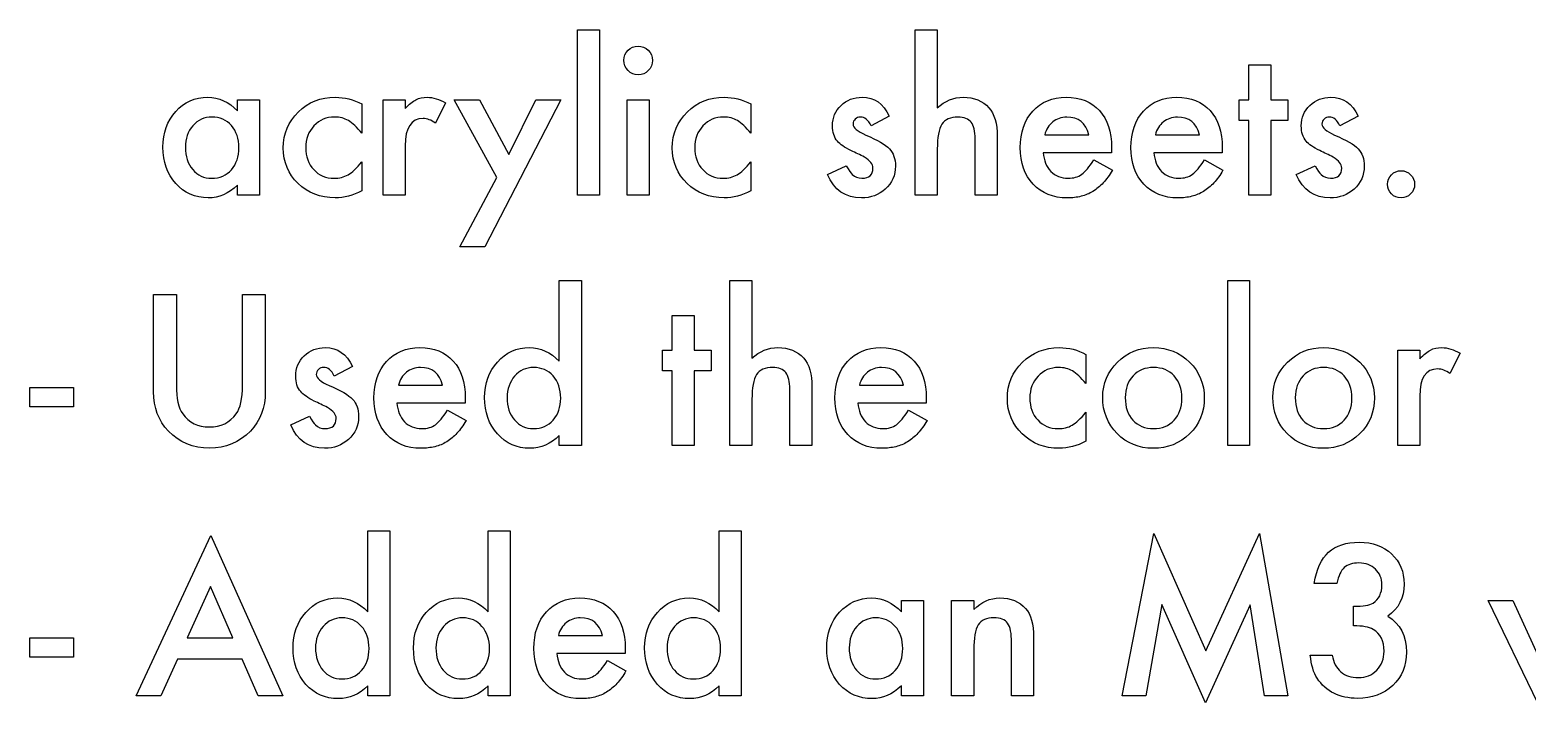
# Model space of a CAD drawing. Extents: x 38 to 923, y 6 to 515.
# Drawn here: x 532 to 651.7, y 300.9 to 354.6 of the extents above; entities that cross this region are included whole.
import ezdxf

# ---------------------------------------------------------------- set-up
doc = ezdxf.new("R2010")
doc.units = 0
doc.layers.add('MeArm1.0', color=7, linetype='CONTINUOUS')

msp = doc.modelspace()

# ---------------------------------------------------------------- linework, layer by layer
at = {"layer": 'MeArm1.0', "color": 7}
for points in [[(577.51965, 354.64172), (577.51965, 341.44641), (575.76184, 341.44641), (575.76184, 354.64172), (577.51965, 354.64172)], [(602.76184, 354.64172), (604.51965, 354.64172), (604.51965, 348.42297)], [(604.51965, 345.1261), (604.51965, 341.44641), (602.76184, 341.44641), (602.76184, 354.64172)], [(631.16809, 347.41516), (631.16809, 341.44641), (629.41028, 341.44641), (629.41028, 347.41516), (628.66028, 347.41516), (628.66028, 349.05579), (629.41028, 349.05579), (629.41028, 351.84485), (631.16809, 351.84485), (631.16809, 349.05579), (632.53528, 349.05579), (632.53528, 347.41516), (631.16809, 347.41516)], [(548.58997, 349.05579), (550.35559, 349.05579), (550.35559, 341.44641), (548.58997, 341.44641), (548.58997, 342.24329)], [(548.58997, 348.17297), (548.58997, 349.05579)], [(558.52747, 348.72766), (558.52747, 346.39172)], [(560.23059, 349.05579), (561.9884, 349.05579), (561.9884, 348.3761)], [(561.9884, 345.39172), (561.9884, 341.44641), (560.23059, 341.44641), (560.23059, 349.05579)], [(565.20715, 348.8136), (564.40247, 347.20422)], [(569.31653, 342.86047), (565.89465, 349.05579), (567.93372, 349.05579), (570.26184, 344.68079), (572.43372, 349.05579), (574.41809, 349.05579), (568.35559, 337.30579), (566.34778, 337.30579), (569.31653, 342.86047)], [(581.4884, 349.05579), (581.4884, 341.44641), (579.73059, 341.44641), (579.73059, 349.05579), (581.4884, 349.05579)], [(589.62122, 348.72766), (589.62122, 346.39172)], [(600.68372, 347.75891), (599.23059, 346.98547)], [(638.15247, 347.75891), (636.69934, 346.98547)], [(609.30872, 346.11047), (609.30872, 341.44641), (607.5509, 341.44641), (607.5509, 345.94641)], [(613.1054, 346.27454), (616.63665, 346.27454)], [(621.94915, 346.27454), (625.4804, 346.27454)], [(618.44153, 344.83704), (612.9884, 344.83704)], [(618.44934, 345.2511), (618.44134, 344.83704)], [(627.28528, 344.83704), (621.83215, 344.83704)], [(627.29309, 345.2511), (627.28509, 344.83704)], [(558.52747, 344.10266), (558.52747, 341.78235)], [(589.62122, 344.10266), (589.62122, 341.78235)], [(595.74622, 343.09485), (597.24622, 343.79016)], [(617.02747, 344.26672), (618.51184, 343.4386)], [(625.87122, 344.26672), (627.35559, 343.4386)], [(633.21497, 343.09485), (634.71497, 343.79016)], [(574.30872, 334.64172), (576.07434, 334.64172), (576.07434, 321.44641), (574.30872, 321.44641), (574.30872, 322.24329)], [(574.30872, 328.17297), (574.30872, 334.64172)], [(587.94934, 334.64172), (589.70715, 334.64172), (589.70715, 328.42297)], [(589.70715, 325.1261), (589.70715, 321.44641), (587.94934, 321.44641), (587.94934, 334.64172)], [(629.4884, 334.64172), (629.4884, 321.44641), (627.73059, 321.44641), (627.73059, 334.64172), (629.4884, 334.64172)], [(541.87903, 325.74329), (541.87903, 333.50891), (543.69934, 333.50891)], [(543.69934, 333.50891), (543.69934, 326.24329)], [(548.9884, 326.24329), (548.9884, 333.50891), (550.80872, 333.50891), (550.80872, 325.74329)], [(585.07434, 327.41516), (585.07434, 321.44641), (583.31653, 321.44641), (583.31653, 327.41516), (582.56653, 327.41516), (582.56653, 329.05579), (583.31653, 329.05579), (583.31653, 331.84485), (585.07434, 331.84485), (585.07434, 329.05579), (586.44153, 329.05579), (586.44153, 327.41516), (585.07434, 327.41516)], [(616.40247, 328.72766), (616.40247, 326.39172)], [(641.32434, 329.05579), (643.08215, 329.05579), (643.08215, 328.3761)], [(643.08215, 325.39172), (643.08215, 321.44641), (641.32434, 321.44641), (641.32434, 329.05579)], [(646.3009, 328.8136), (645.49622, 327.20422)], [(557.77747, 327.75891), (556.32434, 326.98547)], [(531.99622, 326.07922), (535.48059, 326.07922), (535.48059, 324.54797), (531.99622, 324.54797), (531.99622, 326.07922)], [(561.44915, 326.27454), (564.9804, 326.27454)], [(594.49622, 326.11047), (594.49622, 321.44641), (592.7384, 321.44641), (592.7384, 325.94641)], [(598.2929, 326.27454), (601.82415, 326.27454)], [(566.78528, 324.83704), (561.33215, 324.83704)], [(566.79309, 325.2511), (566.78509, 324.83704)], [(603.62903, 324.83704), (598.1759, 324.83704)], [(603.63684, 325.2511), (603.62884, 324.83704)], [(552.83997, 323.09485), (554.33997, 323.79016)], [(565.37122, 324.26672), (566.85559, 323.4386)], [(602.21497, 324.26672), (603.69934, 323.4386)], [(616.40247, 324.10266), (616.40247, 321.78235)], [(548.96497, 304.3761), (543.8009, 304.3761), (542.45715, 301.44641), (540.49622, 301.44641), (546.46497, 314.26672), (552.22278, 301.44641), (550.23059, 301.44641), (548.96497, 304.3761)], [(558.99622, 314.64172), (560.76184, 314.64172), (560.76184, 301.44641), (558.99622, 301.44641), (558.99622, 302.24329)], [(558.99622, 308.17297), (558.99622, 314.64172)], [(568.62122, 314.64172), (570.38684, 314.64172), (570.38684, 301.44641), (568.62122, 301.44641), (568.62122, 302.24329)], [(568.62122, 308.17297), (568.62122, 314.64172)], [(587.08997, 314.64172), (588.85559, 314.64172), (588.85559, 301.44641), (587.08997, 301.44641), (587.08997, 302.24329)], [(587.08997, 308.17297), (587.08997, 314.64172)], [(619.3009, 301.44641), (621.83997, 314.41516), (625.98059, 305.04016), (630.26965, 314.41516), (632.5509, 301.44641), (630.68372, 301.44641), (629.51965, 308.72766), (625.94934, 300.89172), (622.48059, 308.73547), (621.18372, 301.44641), (619.3009, 301.44641)], [(548.22278, 306.08704), (546.43372, 310.1886), (544.55872, 306.08704), (548.22278, 306.08704)], [(636.45715, 310.43079), (634.64465, 310.43079)], [(601.65247, 309.05579), (603.41809, 309.05579), (603.41809, 301.44641), (601.65247, 301.44641), (601.65247, 302.24329)], [(601.65247, 308.17297), (601.65247, 309.05579)], [(605.66809, 309.05579), (607.43372, 309.05579), (607.43372, 308.35266)], [(607.43372, 305.11829), (607.43372, 301.44641), (605.66809, 301.44641), (605.66809, 309.05579)], [(650.52747, 309.05579), (652.51965, 304.71204), (654.66809, 309.7511), (656.83215, 304.71204), (658.8009, 309.05579), (660.76965, 309.05579), (656.78528, 300.8761), (654.66809, 305.77454), (652.52747, 300.8761), (648.5509, 309.05579), (650.52747, 309.05579)], [(637.79309, 307.04797), (637.79309, 308.60266)], [(531.99622, 306.07922), (535.48059, 306.07922), (535.48059, 304.54797), (531.99622, 304.54797), (531.99622, 306.07922)], [(574.2304, 306.27454), (577.76165, 306.27454)], [(579.57434, 305.2511), (579.56634, 304.83704)], [(612.22278, 306.11047), (612.22278, 301.44641), (610.45715, 301.44641), (610.45715, 305.69641)], [(579.56653, 304.83704), (574.1134, 304.83704)], [(578.15247, 304.26672), (579.63684, 303.4386)], [(634.33215, 304.71204), (636.08997, 304.71204)]]:
    msp.add_lwpolyline(points, dxfattribs=at)
for points in [[(579.46497, 352.21985), (579.46496, 352.52713), (579.57694, 352.79275), (579.8009, 353.01672)], [(579.8009, 353.01672), (580.02486, 353.24067), (580.29309, 353.35265), (580.60559, 353.35266)], [(580.60559, 353.35266), (580.9233, 353.35265), (581.19413, 353.24067), (581.41809, 353.01672)], [(581.41809, 353.01672), (581.64205, 352.79796), (581.75403, 352.52973), (581.75403, 352.21204)], [(579.8009, 351.39954), (579.57694, 351.62348), (579.46496, 351.89692), (579.46497, 352.21985)], [(581.75403, 352.21204), (581.75403, 351.89432), (581.64205, 351.62348), (581.41809, 351.39954)], [(580.6134, 351.0636), (580.29569, 351.06359), (580.02486, 351.17557), (579.8009, 351.39954)], [(581.41809, 351.39954), (581.19934, 351.17557), (580.93111, 351.06359), (580.6134, 351.0636)], [(543.64465, 348.1261), (544.32694, 348.88651), (545.18111, 349.26672), (546.20715, 349.26672)], [(546.20715, 349.26672), (547.09256, 349.26672), (547.88683, 348.90213), (548.58997, 348.17297)], [(553.44934, 348.09485), (554.25142, 348.87609), (555.2358, 349.26672), (556.40247, 349.26672)], [(556.40247, 349.26672), (557.15246, 349.26672), (557.86079, 349.08703), (558.52747, 348.72766)], [(561.9884, 348.3761), (562.31132, 348.71463), (562.59777, 348.9464), (562.84778, 349.07141)], [(562.84778, 349.07141), (563.10298, 349.20161), (563.40507, 349.26672), (563.75403, 349.26672)], [(563.75403, 349.26672), (564.21756, 349.26672), (564.70194, 349.11567), (565.20715, 348.8136)], [(584.54309, 348.09485), (585.34517, 348.87609), (586.32955, 349.26672), (587.49622, 349.26672)], [(587.49622, 349.26672), (588.24621, 349.26672), (588.95454, 349.08703), (589.62122, 348.72766)], [(596.14465, 346.97766), (596.14465, 347.63911), (596.37121, 348.18599), (596.82434, 348.61829)], [(596.82434, 348.61829), (597.28788, 349.05057), (597.85038, 349.26672), (598.51184, 349.26672)], [(598.51184, 349.26672), (599.48579, 349.26672), (600.20975, 348.76411), (600.68372, 347.75891)], [(604.51965, 348.42297), (605.14465, 348.98547), (605.83475, 349.26672), (606.58997, 349.26672)], [(606.58997, 349.26672), (607.44934, 349.26672), (608.13683, 348.98807), (608.65247, 348.43079)], [(608.65247, 348.43079), (609.08996, 347.9464), (609.30871, 347.17297), (609.30872, 346.11047)], [(612.15247, 348.16516), (612.82434, 348.89953), (613.71496, 349.26672), (614.82434, 349.26672)], [(614.82434, 349.26672), (615.94413, 349.26672), (616.82954, 348.90995), (617.48059, 348.19641)], [(620.99622, 348.16516), (621.66809, 348.89953), (622.55871, 349.26672), (623.66809, 349.26672)], [(623.66809, 349.26672), (624.78788, 349.26672), (625.67329, 348.90995), (626.32434, 348.19641)], [(633.6134, 346.97766), (633.6134, 347.63911), (633.83996, 348.18599), (634.29309, 348.61829)], [(634.29309, 348.61829), (634.75663, 349.05057), (635.31913, 349.26672), (635.98059, 349.26672)], [(635.98059, 349.26672), (636.95454, 349.26672), (637.6785, 348.76411), (638.15247, 347.75891)], [(542.62122, 345.27454), (542.62122, 346.41516), (542.96236, 347.36568), (543.64465, 348.1261)], [(546.53528, 347.68079), (545.93111, 347.68078), (545.4259, 347.45161), (545.01965, 346.99329)], [(548.09778, 347.0011), (547.69673, 347.45422), (547.1759, 347.68078), (546.53528, 347.68079)], [(552.24622, 345.21985), (552.24622, 346.35526), (552.64726, 347.31359), (553.44934, 348.09485)], [(556.34778, 347.68079), (555.68632, 347.68078), (555.13684, 347.44901), (554.69934, 346.98547)], [(557.44934, 347.39954), (557.13684, 347.58703), (556.76965, 347.68078), (556.34778, 347.68079)], [(558.52747, 346.39172), (558.12642, 346.8813), (557.76704, 347.21724), (557.44934, 347.39954)], [(563.4259, 347.5636), (562.46757, 347.56359), (561.9884, 346.83963), (561.9884, 345.39172)], [(564.40247, 347.20422), (564.06913, 347.4438), (563.74361, 347.56359), (563.4259, 347.5636)], [(583.33997, 345.21985), (583.33997, 346.35526), (583.74101, 347.31359), (584.54309, 348.09485)], [(587.44153, 347.68079), (586.78007, 347.68078), (586.23059, 347.44901), (585.79309, 346.98547)], [(588.54309, 347.39954), (588.23059, 347.58703), (587.8634, 347.68078), (587.44153, 347.68079)], [(589.62122, 346.39172), (589.22017, 346.8813), (588.86079, 347.21724), (588.54309, 347.39954)], [(597.96497, 347.52454), (597.85038, 347.42036), (597.79309, 347.28495), (597.79309, 347.11829)], [(597.79309, 347.11829), (597.79309, 346.82661), (598.13163, 346.53755), (598.80872, 346.2511)], [(598.37903, 347.6886), (598.21757, 347.68859), (598.07955, 347.6339), (597.96497, 347.52454)], [(599.23059, 346.98547), (599.00142, 347.45422), (598.71757, 347.68859), (598.37903, 347.6886)], [(604.88684, 347.11047), (604.64205, 346.72505), (604.51965, 346.06359), (604.51965, 345.1261)], [(606.18372, 347.68079), (605.56913, 347.68078), (605.13684, 347.49068), (604.88684, 347.11047)], [(607.22278, 347.26672), (607.00923, 347.54276), (606.66288, 347.68078), (606.18372, 347.68079)], [(607.5509, 345.94641), (607.5509, 346.55578), (607.44152, 346.99588), (607.22278, 347.26672)], [(611.15247, 345.24329), (611.15247, 346.44641), (611.4858, 347.42036), (612.15247, 348.16516)], [(613.74603, 347.29797), (613.59498, 347.17818), (613.46477, 347.03234), (613.3554, 346.86047)], [(614.26165, 347.57922), (614.07415, 347.51672), (613.90227, 347.42297), (613.74603, 347.29797)], [(614.86321, 347.68079), (614.64967, 347.68078), (614.44915, 347.64689), (614.26165, 347.57922)], [(616.63665, 346.27454), (616.39185, 347.21203), (615.80071, 347.68078), (614.86321, 347.68079)], [(617.48059, 348.19641), (618.12642, 347.48807), (618.44933, 346.5063), (618.44934, 345.2511)], [(619.99622, 345.24329), (619.99622, 346.44641), (620.32955, 347.42036), (620.99622, 348.16516)], [(622.58978, 347.29797), (622.43873, 347.17818), (622.30852, 347.03234), (622.19915, 346.86047)], [(623.1054, 347.57922), (622.9179, 347.51672), (622.74602, 347.42297), (622.58978, 347.29797)], [(623.70696, 347.68079), (623.49342, 347.68078), (623.2929, 347.64689), (623.1054, 347.57922)], [(625.4804, 346.27454), (625.2356, 347.21203), (624.64446, 347.68078), (623.70696, 347.68079)], [(626.32434, 348.19641), (626.97017, 347.48807), (627.29308, 346.5063), (627.29309, 345.2511)], [(635.43372, 347.52454), (635.31913, 347.42036), (635.26184, 347.28495), (635.26184, 347.11829)], [(635.26184, 347.11829), (635.26184, 346.82661), (635.60038, 346.53755), (636.27747, 346.2511)], [(635.84778, 347.6886), (635.68632, 347.68859), (635.5483, 347.6339), (635.43372, 347.52454)], [(636.69934, 346.98547), (636.47017, 347.45422), (636.18632, 347.68859), (635.84778, 347.6886)], [(545.01965, 346.99329), (544.61861, 346.52974), (544.41809, 345.95682), (544.41809, 345.27454)], [(548.69934, 345.23547), (548.69933, 345.94901), (548.49881, 346.53755), (548.09778, 347.0011)], [(554.69934, 346.98547), (554.26184, 346.52193), (554.04309, 345.9412), (554.04309, 345.24329)], [(585.79309, 346.98547), (585.35559, 346.52193), (585.13684, 345.9412), (585.13684, 345.24329)], [(596.54309, 345.7511), (596.27746, 346.0688), (596.14465, 346.47766), (596.14465, 346.97766)], [(598.80872, 346.2511), (599.741, 345.85005), (600.36861, 345.48026), (600.69153, 345.14172)], [(613.3554, 346.86047), (613.24602, 346.68859), (613.16269, 346.49328), (613.1054, 346.27454)], [(622.19915, 346.86047), (622.08977, 346.68859), (622.00644, 346.49328), (621.94915, 346.27454)], [(634.01184, 345.7511), (633.74621, 346.0688), (633.6134, 346.47766), (633.6134, 346.97766)], [(636.27747, 346.2511), (637.20975, 345.85005), (637.83736, 345.48026), (638.16028, 345.14172)], [(543.64465, 342.36829), (542.96236, 343.14433), (542.62122, 344.11308), (542.62122, 345.27454)], [(544.41809, 345.27454), (544.41809, 344.54537), (544.6134, 343.95162), (545.00403, 343.49329)], [(548.09778, 343.46985), (548.49881, 343.93339), (548.69933, 344.52193), (548.69934, 345.23547)], [(553.43372, 342.36829), (552.64205, 343.13391), (552.24622, 344.08443), (552.24622, 345.21985)], [(554.04309, 345.24329), (554.04309, 344.52974), (554.25403, 343.9438), (554.6759, 343.48547)], [(584.52747, 342.36829), (583.7358, 343.13391), (583.33997, 344.08443), (583.33997, 345.21985)], [(585.13684, 345.24329), (585.13684, 344.52974), (585.34778, 343.9438), (585.76965, 343.48547)], [(597.62122, 345.0011), (597.1108, 345.25109), (596.75142, 345.50109), (596.54309, 345.7511)], [(598.16028, 344.74329), (597.98319, 344.82659), (597.8035, 344.91255), (597.62122, 345.0011)], [(598.69153, 344.48547), (598.51444, 344.57397), (598.33736, 344.65995), (598.16028, 344.74329)], [(600.69153, 345.14172), (601.01444, 344.80318), (601.1759, 344.34745), (601.1759, 343.77454)], [(612.18372, 342.32141), (611.49621, 343.05578), (611.15247, 344.02974), (611.15247, 345.24329)], [(612.9884, 344.83704), (613.0353, 344.21203), (613.2384, 343.71464), (613.59778, 343.34485)], [(621.02747, 342.32141), (620.33996, 343.05578), (619.99622, 344.02974), (619.99622, 345.24329)], [(621.83215, 344.83704), (621.87905, 344.21203), (622.08215, 343.71464), (622.44153, 343.34485)], [(635.08997, 345.0011), (634.57955, 345.25109), (634.22017, 345.50109), (634.01184, 345.7511)], [(635.62903, 344.74329), (635.45194, 344.82659), (635.27225, 344.91255), (635.08997, 345.0011)], [(636.16028, 344.48547), (635.98319, 344.57397), (635.80611, 344.65995), (635.62903, 344.74329)], [(638.16028, 345.14172), (638.48319, 344.80318), (638.64465, 344.34745), (638.64465, 343.77454)], [(545.00403, 343.49329), (545.40507, 343.02974), (545.91027, 342.79797), (546.51965, 342.79797)], [(546.51965, 342.79797), (547.17069, 342.79797), (547.69673, 343.02193), (548.09778, 343.46985)], [(554.6759, 343.48547), (555.10298, 343.02714), (555.64725, 342.79797), (556.30872, 342.79797)], [(557.4259, 343.07141), (557.7384, 343.24849), (558.10558, 343.59224), (558.52747, 344.10266)], [(585.76965, 343.48547), (586.19673, 343.02714), (586.741, 342.79797), (587.40247, 342.79797)], [(588.51965, 343.07141), (588.83215, 343.24849), (589.19933, 343.59224), (589.62122, 344.10266)], [(597.24622, 343.79016), (597.45455, 343.42558), (597.6134, 343.19381), (597.72278, 343.09485)], [(598.4884, 342.79797), (599.08215, 342.79797), (599.37902, 343.06881), (599.37903, 343.61047)], [(599.37903, 343.61047), (599.37902, 343.92297), (599.14986, 344.21464), (598.69153, 344.48547)], [(601.1759, 343.77454), (601.1759, 343.04016), (600.90506, 342.42558), (600.3634, 341.93079)], [(616.06653, 343.11047), (616.34777, 343.31881), (616.66808, 343.70422), (617.02747, 344.26672)], [(618.51184, 343.4386), (618.28267, 343.04797), (618.04048, 342.71203), (617.78528, 342.43079)], [(624.91028, 343.11047), (625.19152, 343.31881), (625.51183, 343.70422), (625.87122, 344.26672)], [(627.35559, 343.4386), (627.12642, 343.04797), (626.88423, 342.71203), (626.62903, 342.43079)], [(634.71497, 343.79016), (634.9233, 343.42558), (635.08215, 343.19381), (635.19153, 343.09485)], [(635.95715, 342.79797), (636.5509, 342.79797), (636.84777, 343.06881), (636.84778, 343.61047)], [(636.84778, 343.61047), (636.84777, 343.92297), (636.61861, 344.21464), (636.16028, 344.48547)], [(638.64465, 343.77454), (638.64465, 343.04016), (638.37381, 342.42558), (637.83215, 341.93079)], [(546.25403, 341.22766), (545.20194, 341.22766), (544.33215, 341.60787), (543.64465, 342.36829)], [(548.58997, 342.24329), (547.866, 341.5662), (547.08736, 341.22766), (546.25403, 341.22766)], [(556.38684, 341.22766), (555.20975, 341.22766), (554.22538, 341.60787), (553.43372, 342.36829)], [(556.30872, 342.79797), (556.73059, 342.79797), (557.10298, 342.88907), (557.4259, 343.07141)], [(587.48059, 341.22766), (586.3035, 341.22766), (585.31913, 341.60787), (584.52747, 342.36829)], [(587.40247, 342.79797), (587.82434, 342.79797), (588.19673, 342.88907), (588.51965, 343.07141)], [(598.45715, 341.22766), (597.18111, 341.22766), (596.27746, 341.85006), (595.74622, 343.09485)], [(597.72278, 343.09485), (597.93632, 342.89693), (598.19153, 342.79797), (598.4884, 342.79797)], [(614.91809, 341.22766), (613.78267, 341.22766), (612.87121, 341.59224), (612.18372, 342.32141)], [(613.59778, 343.34485), (613.95715, 342.98026), (614.41809, 342.79797), (614.98059, 342.79797)], [(614.98059, 342.79797), (615.41809, 342.79797), (615.78006, 342.90214), (616.06653, 343.11047)], [(617.78528, 342.43079), (617.53006, 342.15474), (617.25663, 341.92558), (616.96497, 341.74329)], [(623.76184, 341.22766), (622.62642, 341.22766), (621.71496, 341.59224), (621.02747, 342.32141)], [(622.44153, 343.34485), (622.8009, 342.98026), (623.26184, 342.79797), (623.82434, 342.79797)], [(623.82434, 342.79797), (624.26184, 342.79797), (624.62381, 342.90214), (624.91028, 343.11047)], [(626.62903, 342.43079), (626.37381, 342.15474), (626.10038, 341.92558), (625.80872, 341.74329)], [(635.9259, 341.22766), (634.64986, 341.22766), (633.74621, 341.85006), (633.21497, 343.09485)], [(635.19153, 343.09485), (635.40507, 342.89693), (635.66028, 342.79797), (635.95715, 342.79797)], [(640.50403, 342.32141), (640.50403, 342.61308), (640.6108, 342.86568), (640.82434, 343.07922)], [(640.81653, 341.54016), (640.60819, 341.74849), (640.50403, 342.00891), (640.50403, 342.32141)], [(640.82434, 343.07922), (641.03788, 343.29276), (641.29309, 343.39953), (641.58997, 343.39954)], [(641.58997, 343.39954), (641.88684, 343.39953), (642.14205, 343.29276), (642.35559, 343.07922)], [(642.35559, 343.07922), (642.56913, 342.86568), (642.6759, 342.61047), (642.6759, 342.3136)], [(642.6759, 342.3136), (642.6759, 342.01151), (642.56913, 341.7537), (642.35559, 341.54016)], [(558.52747, 341.78235), (557.81392, 341.41256), (557.10038, 341.22766), (556.38684, 341.22766)], [(589.62122, 341.78235), (588.90767, 341.41256), (588.19413, 341.22766), (587.48059, 341.22766)], [(600.3634, 341.93079), (599.83736, 341.46204), (599.20194, 341.22766), (598.45715, 341.22766)], [(616.01965, 341.35266), (615.68111, 341.26936), (615.31392, 341.22766), (614.91809, 341.22766)], [(616.96497, 341.74329), (616.67329, 341.5662), (616.35819, 341.43599), (616.01965, 341.35266)], [(624.8634, 341.35266), (624.52486, 341.26936), (624.15767, 341.22766), (623.76184, 341.22766)], [(625.80872, 341.74329), (625.51704, 341.5662), (625.20194, 341.43599), (624.8634, 341.35266)], [(637.83215, 341.93079), (637.30611, 341.46204), (636.67069, 341.22766), (635.9259, 341.22766)], [(641.58997, 341.22766), (641.28267, 341.22766), (641.02486, 341.33183), (640.81653, 341.54016)], [(642.35559, 341.54016), (642.14725, 341.33183), (641.89205, 341.22766), (641.58997, 341.22766)], [(553.91809, 328.61829), (554.38163, 329.05057), (554.94413, 329.26672), (555.60559, 329.26672)], [(555.60559, 329.26672), (556.57954, 329.26672), (557.3035, 328.76411), (557.77747, 327.75891)], [(560.49622, 328.16516), (561.16809, 328.89953), (562.05871, 329.26672), (563.16809, 329.26672)], [(563.16809, 329.26672), (564.28788, 329.26672), (565.17329, 328.90995), (565.82434, 328.19641)], [(569.3634, 328.11829), (570.04048, 328.8839), (570.89205, 329.26672), (571.91809, 329.26672)], [(571.91809, 329.26672), (572.80871, 329.26672), (573.60558, 328.90213), (574.30872, 328.17297)], [(589.70715, 328.42297), (590.33215, 328.98547), (591.02225, 329.26672), (591.77747, 329.26672)], [(591.77747, 329.26672), (592.63684, 329.26672), (593.32433, 328.98807), (593.83997, 328.43079)], [(597.33997, 328.16516), (598.01184, 328.89953), (598.90246, 329.26672), (600.01184, 329.26672)], [(600.01184, 329.26672), (601.13163, 329.26672), (602.01704, 328.90995), (602.66809, 328.19641)], [(611.32434, 328.09485), (612.12642, 328.87609), (613.1108, 329.26672), (614.27747, 329.26672)], [(614.27747, 329.26672), (615.02746, 329.26672), (615.73579, 329.08703), (616.40247, 328.72766)], [(618.9259, 328.11047), (619.71236, 328.8813), (620.67069, 329.26672), (621.8009, 329.26672)], [(621.8009, 329.26672), (622.93631, 329.26672), (623.89985, 328.8787), (624.69153, 328.10266)], [(632.51965, 328.11047), (633.30611, 328.8813), (634.26444, 329.26672), (635.39465, 329.26672)], [(635.39465, 329.26672), (636.53006, 329.26672), (637.4936, 328.8787), (638.28528, 328.10266)], [(643.94153, 329.07141), (644.19673, 329.20161), (644.49882, 329.26672), (644.84778, 329.26672)], [(644.84778, 329.26672), (645.31131, 329.26672), (645.79569, 329.11567), (646.3009, 328.8136)], [(553.2384, 326.97766), (553.2384, 327.63911), (553.46496, 328.18599), (553.91809, 328.61829)], [(559.49622, 325.24329), (559.49622, 326.44641), (559.82955, 327.42036), (560.49622, 328.16516)], [(565.82434, 328.19641), (566.47017, 327.48807), (566.79308, 326.5063), (566.79309, 325.2511)], [(568.33997, 325.27454), (568.33997, 326.40995), (568.68111, 327.35786), (569.3634, 328.11829)], [(593.83997, 328.43079), (594.27746, 327.9464), (594.49621, 327.17297), (594.49622, 326.11047)], [(596.33997, 325.24329), (596.33997, 326.44641), (596.6733, 327.42036), (597.33997, 328.16516)], [(602.66809, 328.19641), (603.31392, 327.48807), (603.63683, 326.5063), (603.63684, 325.2511)], [(610.12122, 325.21985), (610.12122, 326.35526), (610.52226, 327.31359), (611.32434, 328.09485)], [(617.74622, 325.30579), (617.74622, 326.40474), (618.13944, 327.33963), (618.9259, 328.11047)], [(624.69153, 328.10266), (625.47277, 327.32661), (625.86339, 326.37349), (625.8634, 325.24329)], [(631.33997, 325.30579), (631.33997, 326.40474), (631.73319, 327.33963), (632.51965, 328.11047)], [(638.28528, 328.10266), (639.06652, 327.32661), (639.45714, 326.37349), (639.45715, 325.24329)], [(643.08215, 328.3761), (643.40507, 328.71463), (643.69152, 328.9464), (643.94153, 329.07141)], [(553.63684, 325.7511), (553.37121, 326.0688), (553.2384, 326.47766), (553.2384, 326.97766)], [(555.05872, 327.52454), (554.94413, 327.42036), (554.88684, 327.28495), (554.88684, 327.11829)], [(554.88684, 327.11829), (554.88684, 326.82661), (555.22538, 326.53755), (555.90247, 326.2511)], [(555.47278, 327.6886), (555.31132, 327.68859), (555.1733, 327.6339), (555.05872, 327.52454)], [(556.32434, 326.98547), (556.09517, 327.45422), (555.81132, 327.68859), (555.47278, 327.6886)], [(561.69915, 326.86047), (561.58977, 326.68859), (561.50644, 326.49328), (561.44915, 326.27454)], [(562.08978, 327.29797), (561.93873, 327.17818), (561.80852, 327.03234), (561.69915, 326.86047)], [(562.6054, 327.57922), (562.4179, 327.51672), (562.24602, 327.42297), (562.08978, 327.29797)], [(563.20696, 327.68079), (562.99342, 327.68078), (562.7929, 327.64689), (562.6054, 327.57922)], [(564.9804, 326.27454), (564.7356, 327.21203), (564.14446, 327.68078), (563.20696, 327.68079)], [(570.7384, 326.99329), (570.33736, 326.52974), (570.13684, 325.95682), (570.13684, 325.27454)], [(572.25403, 327.68079), (571.64986, 327.68078), (571.14465, 327.45161), (570.7384, 326.99329)], [(573.81653, 327.0011), (573.41548, 327.45422), (572.89465, 327.68078), (572.25403, 327.68079)], [(574.41809, 325.23547), (574.41808, 325.94901), (574.21756, 326.53755), (573.81653, 327.0011)], [(590.07434, 327.11047), (589.82955, 326.72505), (589.70715, 326.06359), (589.70715, 325.1261)], [(591.37122, 327.68079), (590.75663, 327.68078), (590.32434, 327.49068), (590.07434, 327.11047)], [(592.41028, 327.26672), (592.19673, 327.54276), (591.85038, 327.68078), (591.37122, 327.68079)], [(592.7384, 325.94641), (592.7384, 326.55578), (592.62902, 326.99588), (592.41028, 327.26672)], [(598.5429, 326.86047), (598.43352, 326.68859), (598.35019, 326.49328), (598.2929, 326.27454)], [(598.93353, 327.29797), (598.78248, 327.17818), (598.65227, 327.03234), (598.5429, 326.86047)], [(599.44915, 327.57922), (599.26165, 327.51672), (599.08977, 327.42297), (598.93353, 327.29797)], [(600.05071, 327.68079), (599.83717, 327.68078), (599.63665, 327.64689), (599.44915, 327.57922)], [(601.82415, 326.27454), (601.57935, 327.21203), (600.98821, 327.68078), (600.05071, 327.68079)], [(612.57434, 326.98547), (612.13684, 326.52193), (611.91809, 325.9412), (611.91809, 325.24329)], [(614.22278, 327.68079), (613.56132, 327.68078), (613.01184, 327.44901), (612.57434, 326.98547)], [(615.32434, 327.39954), (615.01184, 327.58703), (614.64465, 327.68078), (614.22278, 327.68079)], [(616.40247, 326.39172), (616.00142, 326.8813), (615.64204, 327.21724), (615.32434, 327.39954)], [(620.16809, 327.00896), (619.75142, 326.56104), (619.54309, 325.98291), (619.54309, 325.27459)], [(621.8009, 327.68084), (621.12902, 327.68083), (620.58475, 327.45687), (620.16809, 327.00896)], [(623.44934, 327.00896), (623.03267, 327.45687), (622.48319, 327.68083), (621.8009, 327.68084)], [(624.06653, 325.23552), (624.06652, 325.9751), (623.86079, 326.56625), (623.44934, 327.00896)], [(633.76184, 327.00896), (633.34517, 326.56104), (633.13684, 325.98291), (633.13684, 325.27459)], [(635.39465, 327.68084), (634.72277, 327.68083), (634.1785, 327.45687), (633.76184, 327.00896)], [(637.04309, 327.00896), (636.62642, 327.45687), (636.07694, 327.68083), (635.39465, 327.68084)], [(637.66028, 325.23552), (637.66027, 325.9751), (637.45454, 326.56625), (637.04309, 327.00896)], [(644.51965, 327.5636), (643.56132, 327.56359), (643.08215, 326.83963), (643.08215, 325.39172)], [(645.49622, 327.20422), (645.16288, 327.4438), (644.83736, 327.56359), (644.51965, 327.5636)], [(543.06653, 322.60266), (542.27486, 323.42558), (541.87903, 324.47245), (541.87903, 325.74329)], [(543.69934, 326.24329), (543.69934, 325.20682), (543.86861, 324.44901), (544.20715, 323.96985)], [(548.48059, 323.96985), (548.81912, 324.43339), (548.98839, 325.1912), (548.9884, 326.24329)], [(550.80872, 325.74329), (550.80871, 324.47245), (550.41287, 323.42558), (549.62122, 322.60266)], [(554.71497, 325.0011), (554.20455, 325.25109), (553.84517, 325.50109), (553.63684, 325.7511)], [(555.90247, 326.2511), (556.83475, 325.85005), (557.46236, 325.48026), (557.78528, 325.14172)], [(555.25403, 324.74329), (555.07694, 324.82659), (554.89725, 324.91255), (554.71497, 325.0011)], [(555.78528, 324.48547), (555.60819, 324.57397), (555.43111, 324.65995), (555.25403, 324.74329)], [(556.47278, 323.61047), (556.47277, 323.92297), (556.24361, 324.21464), (555.78528, 324.48547)], [(557.78528, 325.14172), (558.10819, 324.80318), (558.26965, 324.34745), (558.26965, 323.77454)], [(560.52747, 322.32141), (559.83996, 323.05578), (559.49622, 324.02974), (559.49622, 325.24329)], [(561.33215, 324.83704), (561.37905, 324.21203), (561.58215, 323.71464), (561.94153, 323.34485)], [(569.3634, 322.36829), (568.68111, 323.14433), (568.33997, 324.11308), (568.33997, 325.27454)], [(570.13684, 325.27454), (570.13684, 324.54537), (570.33215, 323.95162), (570.72278, 323.49329)], [(573.81653, 323.46985), (574.21756, 323.93339), (574.41808, 324.52193), (574.41809, 325.23547)], [(597.37122, 322.32141), (596.68371, 323.05578), (596.33997, 324.02974), (596.33997, 325.24329)], [(598.1759, 324.83704), (598.2228, 324.21203), (598.4259, 323.71464), (598.78528, 323.34485)], [(611.30872, 322.36829), (610.51705, 323.13391), (610.12122, 324.08443), (610.12122, 325.21985)], [(611.91809, 325.24329), (611.91809, 324.52974), (612.12903, 323.9438), (612.5509, 323.48547)], [(618.90247, 322.39954), (618.13163, 323.17037), (617.74622, 324.13912), (617.74622, 325.30579)], [(619.54309, 325.27459), (619.54309, 324.51417), (619.74621, 323.9126), (620.15247, 323.4699)], [(623.44934, 323.46209), (623.86079, 323.90479), (624.06652, 324.49594), (624.06653, 325.23552)], [(625.8634, 325.24329), (625.86339, 324.10266), (625.47017, 323.14693), (624.68372, 322.3761)], [(632.49622, 322.39954), (631.72538, 323.17037), (631.33997, 324.13912), (631.33997, 325.30579)], [(633.13684, 325.27459), (633.13684, 324.51417), (633.33996, 323.9126), (633.74622, 323.4699)], [(637.04309, 323.46209), (637.45454, 323.90479), (637.66027, 324.49594), (637.66028, 325.23552)], [(639.45715, 325.24329), (639.45714, 324.10266), (639.06392, 323.14693), (638.27747, 322.3761)], [(544.20715, 323.96985), (544.71236, 323.27714), (545.42329, 322.93078), (546.33997, 322.93079)], [(546.33997, 322.93079), (547.26183, 322.93078), (547.97537, 323.27714), (548.48059, 323.96985)], [(555.5509, 321.22766), (554.27486, 321.22766), (553.37121, 321.85006), (552.83997, 323.09485)], [(554.33997, 323.79016), (554.5483, 323.42558), (554.70715, 323.19381), (554.81653, 323.09485)], [(554.81653, 323.09485), (555.03007, 322.89693), (555.28528, 322.79797), (555.58215, 322.79797)], [(555.58215, 322.79797), (556.1759, 322.79797), (556.47277, 323.06881), (556.47278, 323.61047)], [(558.26965, 323.77454), (558.26965, 323.04016), (557.99881, 322.42558), (557.45715, 321.93079)], [(561.94153, 323.34485), (562.3009, 322.98026), (562.76184, 322.79797), (563.32434, 322.79797)], [(563.32434, 322.79797), (563.76184, 322.79797), (564.12381, 322.90214), (564.41028, 323.11047)], [(564.41028, 323.11047), (564.69152, 323.31881), (565.01183, 323.70422), (565.37122, 324.26672)], [(566.85559, 323.4386), (566.62642, 323.04797), (566.38423, 322.71203), (566.12903, 322.43079)], [(570.72278, 323.49329), (571.12382, 323.02974), (571.62902, 322.79797), (572.2384, 322.79797)], [(572.2384, 322.79797), (572.88944, 322.79797), (573.41548, 323.02193), (573.81653, 323.46985)], [(598.78528, 323.34485), (599.14465, 322.98026), (599.60559, 322.79797), (600.16809, 322.79797)], [(600.16809, 322.79797), (600.60559, 322.79797), (600.96756, 322.90214), (601.25403, 323.11047)], [(601.25403, 323.11047), (601.53527, 323.31881), (601.85558, 323.70422), (602.21497, 324.26672)], [(603.69934, 323.4386), (603.47017, 323.04797), (603.22798, 322.71203), (602.97278, 322.43079)], [(612.5509, 323.48547), (612.97798, 323.02714), (613.52225, 322.79797), (614.18372, 322.79797)], [(615.3009, 323.07141), (615.6134, 323.24849), (615.98058, 323.59224), (616.40247, 324.10266)], [(620.15247, 323.4699), (620.56913, 323.02198), (621.11861, 322.79802), (621.8009, 322.79802)], [(621.8009, 322.79802), (622.4884, 322.79802), (623.03788, 323.01938), (623.44934, 323.46209)], [(633.74622, 323.4699), (634.16288, 323.02198), (634.71236, 322.79802), (635.39465, 322.79802)], [(635.39465, 322.79802), (636.08215, 322.79802), (636.63163, 323.01938), (637.04309, 323.46209)], [(546.33997, 321.22766), (545.04309, 321.22766), (543.95194, 321.68599), (543.06653, 322.60266)], [(549.62122, 322.60266), (548.73058, 321.68599), (547.63683, 321.22766), (546.33997, 321.22766)], [(557.45715, 321.93079), (556.93111, 321.46204), (556.29569, 321.22766), (555.5509, 321.22766)], [(563.26184, 321.22766), (562.12642, 321.22766), (561.21496, 321.59224), (560.52747, 322.32141)], [(566.12903, 322.43079), (565.87381, 322.15474), (565.60038, 321.92558), (565.30872, 321.74329)], [(571.95715, 321.22766), (570.91548, 321.22766), (570.0509, 321.60787), (569.3634, 322.36829)], [(574.30872, 322.24329), (573.616, 321.5662), (572.83215, 321.22766), (571.95715, 321.22766)], [(600.10559, 321.22766), (598.97017, 321.22766), (598.05871, 321.59224), (597.37122, 322.32141)], [(602.97278, 322.43079), (602.71756, 322.15474), (602.44413, 321.92558), (602.15247, 321.74329)], [(614.26184, 321.22766), (613.08475, 321.22766), (612.10038, 321.60787), (611.30872, 322.36829)], [(614.18372, 322.79797), (614.60559, 322.79797), (614.97798, 322.88907), (615.3009, 323.07141)], [(621.76965, 321.22766), (620.62902, 321.22766), (619.6733, 321.61829), (618.90247, 322.39954)], [(624.68372, 322.3761), (623.89204, 321.61047), (622.92069, 321.22766), (621.76965, 321.22766)], [(635.3634, 321.22766), (634.22277, 321.22766), (633.26705, 321.61829), (632.49622, 322.39954)], [(638.27747, 322.3761), (637.48579, 321.61047), (636.51444, 321.22766), (635.3634, 321.22766)], [(564.3634, 321.35266), (564.02486, 321.26936), (563.65767, 321.22766), (563.26184, 321.22766)], [(565.30872, 321.74329), (565.01704, 321.5662), (564.70194, 321.43599), (564.3634, 321.35266)], [(601.20715, 321.35266), (600.86861, 321.26936), (600.50142, 321.22766), (600.10559, 321.22766)], [(602.15247, 321.74329), (601.86079, 321.5662), (601.54569, 321.43599), (601.20715, 321.35266)], [(616.40247, 321.78235), (615.68892, 321.41256), (614.97538, 321.22766), (614.26184, 321.22766)], [(635.8009, 312.92297), (636.38423, 313.45421), (637.19934, 313.71984), (638.24622, 313.71985)], [(638.24622, 313.71985), (639.3035, 313.71984), (640.16548, 313.40734), (640.83215, 312.78235)], [(634.64465, 310.43079), (634.83215, 311.56619), (635.21757, 312.39692), (635.8009, 312.92297)], [(640.83215, 312.78235), (641.49881, 312.16255), (641.83215, 311.36307), (641.83215, 310.38391)], [(637.0509, 311.69641), (636.78528, 311.4464), (636.58736, 311.02453), (636.45715, 310.43079)], [(638.22278, 312.0636), (637.71757, 312.06359), (637.32694, 311.94119), (637.0509, 311.69641)], [(639.54309, 311.57141), (639.20454, 311.89953), (638.76444, 312.06359), (638.22278, 312.0636)], [(640.05872, 310.3136), (640.05871, 310.82921), (639.88683, 311.24848), (639.54309, 311.57141)], [(639.34778, 308.86047), (639.82173, 309.16255), (640.05871, 309.64692), (640.05872, 310.3136)], [(641.83215, 310.38391), (641.83215, 309.27974), (641.39465, 308.42036), (640.51965, 307.80579)], [(554.0509, 308.11829), (554.72798, 308.8839), (555.57955, 309.26672), (556.60559, 309.26672)], [(556.60559, 309.26672), (557.49621, 309.26672), (558.29308, 308.90213), (558.99622, 308.17297)], [(563.6759, 308.11829), (564.35298, 308.8839), (565.20455, 309.26672), (566.23059, 309.26672)], [(566.23059, 309.26672), (567.12121, 309.26672), (567.91808, 308.90213), (568.62122, 308.17297)], [(573.27747, 308.16516), (573.94934, 308.89953), (574.83996, 309.26672), (575.94934, 309.26672)], [(575.94934, 309.26672), (577.06913, 309.26672), (577.95454, 308.90995), (578.60559, 308.19641)], [(582.14465, 308.11829), (582.82173, 308.8839), (583.6733, 309.26672), (584.69934, 309.26672)], [(584.69934, 309.26672), (585.58996, 309.26672), (586.38683, 308.90213), (587.08997, 308.17297)], [(596.70715, 308.1261), (597.38944, 308.88651), (598.24361, 309.26672), (599.26965, 309.26672)], [(599.26965, 309.26672), (600.15506, 309.26672), (600.94933, 308.90213), (601.65247, 308.17297)], [(607.43372, 308.35266), (608.0483, 308.96203), (608.741, 309.26672), (609.51184, 309.26672)], [(609.51184, 309.26672), (610.39725, 309.26672), (611.08736, 308.98807), (611.58215, 308.43079)], [(637.79309, 308.60266), (638.56392, 308.60265), (639.08215, 308.68856), (639.34778, 308.86047)], [(553.02747, 305.27454), (553.02747, 306.40995), (553.36861, 307.35786), (554.0509, 308.11829)], [(556.94153, 307.68079), (556.33736, 307.68078), (555.83215, 307.45161), (555.4259, 306.99329)], [(558.50403, 307.0011), (558.10298, 307.45422), (557.58215, 307.68078), (556.94153, 307.68079)], [(562.65247, 305.27454), (562.65247, 306.40995), (562.99361, 307.35786), (563.6759, 308.11829)], [(566.56653, 307.68079), (565.96236, 307.68078), (565.45715, 307.45161), (565.0509, 306.99329)], [(568.12903, 307.0011), (567.72798, 307.45422), (567.20715, 307.68078), (566.56653, 307.68079)], [(572.27747, 305.24329), (572.27747, 306.44641), (572.6108, 307.42036), (573.27747, 308.16516)], [(575.38665, 307.57922), (575.19915, 307.51672), (575.02727, 307.42297), (574.87103, 307.29797)], [(575.98821, 307.68079), (575.77467, 307.68078), (575.57415, 307.64689), (575.38665, 307.57922)], [(577.76165, 306.27454), (577.51685, 307.21203), (576.92571, 307.68078), (575.98821, 307.68079)], [(578.60559, 308.19641), (579.25142, 307.48807), (579.57433, 306.5063), (579.57434, 305.2511)], [(581.12122, 305.27454), (581.12122, 306.40995), (581.46236, 307.35786), (582.14465, 308.11829)], [(585.03528, 307.68079), (584.43111, 307.68078), (583.9259, 307.45161), (583.51965, 306.99329)], [(586.59778, 307.0011), (586.19673, 307.45422), (585.6759, 307.68078), (585.03528, 307.68079)], [(595.68372, 305.27454), (595.68372, 306.41516), (596.02486, 307.36568), (596.70715, 308.1261)], [(599.59778, 307.68079), (598.99361, 307.68078), (598.4884, 307.45161), (598.08215, 306.99329)], [(601.16028, 307.0011), (600.75923, 307.45422), (600.2384, 307.68078), (599.59778, 307.68079)], [(609.03528, 307.6886), (608.45194, 307.68859), (608.03788, 307.49588), (607.79309, 307.11047)], [(610.14465, 307.2511), (609.94152, 307.54276), (609.57173, 307.68859), (609.03528, 307.6886)], [(611.58215, 308.43079), (612.00923, 307.95682), (612.22277, 307.18338), (612.22278, 306.11047)], [(640.51965, 307.80579), (641.51965, 307.21724), (642.01964, 306.26151), (642.01965, 304.9386)], [(555.4259, 306.99329), (555.02486, 306.52974), (554.82434, 305.95682), (554.82434, 305.27454)], [(559.10559, 305.23547), (559.10558, 305.94901), (558.90506, 306.53755), (558.50403, 307.0011)], [(565.0509, 306.99329), (564.64986, 306.52974), (564.44934, 305.95682), (564.44934, 305.27454)], [(568.73059, 305.23547), (568.73058, 305.94901), (568.53006, 306.53755), (568.12903, 307.0011)], [(574.4804, 306.86047), (574.37102, 306.68859), (574.28769, 306.49328), (574.2304, 306.27454)], [(574.87103, 307.29797), (574.71998, 307.17818), (574.58977, 307.03234), (574.4804, 306.86047)], [(583.51965, 306.99329), (583.11861, 306.52974), (582.91809, 305.95682), (582.91809, 305.27454)], [(587.19934, 305.23547), (587.19933, 305.94901), (586.99881, 306.53755), (586.59778, 307.0011)], [(598.08215, 306.99329), (597.68111, 306.52974), (597.48059, 305.95682), (597.48059, 305.27454)], [(601.76184, 305.23547), (601.76183, 305.94901), (601.56131, 306.53755), (601.16028, 307.0011)], [(607.79309, 307.11047), (607.5535, 306.73026), (607.43371, 306.0662), (607.43372, 305.11829)], [(610.45715, 305.69641), (610.45715, 306.44641), (610.35298, 306.96463), (610.14465, 307.2511)], [(639.3634, 306.7511), (639.02486, 306.94901), (638.50142, 307.04797), (637.79309, 307.04797)], [(640.23059, 305.01672), (640.23058, 305.82922), (639.94152, 306.40734), (639.3634, 306.7511)], [(554.0509, 302.36829), (553.36861, 303.14433), (553.02747, 304.11308), (553.02747, 305.27454)], [(554.82434, 305.27454), (554.82434, 304.54537), (555.01965, 303.95162), (555.41028, 303.49329)], [(558.50403, 303.46985), (558.90506, 303.93339), (559.10558, 304.52193), (559.10559, 305.23547)], [(563.6759, 302.36829), (562.99361, 303.14433), (562.65247, 304.11308), (562.65247, 305.27454)], [(564.44934, 305.27454), (564.44934, 304.54537), (564.64465, 303.95162), (565.03528, 303.49329)], [(568.12903, 303.46985), (568.53006, 303.93339), (568.73058, 304.52193), (568.73059, 305.23547)], [(573.30872, 302.32141), (572.62121, 303.05578), (572.27747, 304.02974), (572.27747, 305.24329)], [(582.14465, 302.36829), (581.46236, 303.14433), (581.12122, 304.11308), (581.12122, 305.27454)], [(582.91809, 305.27454), (582.91809, 304.54537), (583.1134, 303.95162), (583.50403, 303.49329)], [(586.59778, 303.46985), (586.99881, 303.93339), (587.19933, 304.52193), (587.19934, 305.23547)], [(596.70715, 302.36829), (596.02486, 303.14433), (595.68372, 304.11308), (595.68372, 305.27454)], [(597.48059, 305.27454), (597.48059, 304.54537), (597.6759, 303.95162), (598.06653, 303.49329)], [(601.16028, 303.46985), (601.56131, 303.93339), (601.76183, 304.52193), (601.76184, 305.23547)], [(574.1134, 304.83704), (574.1603, 304.21203), (574.3634, 303.71464), (574.72278, 303.34485)], [(577.19153, 303.11047), (577.47277, 303.31881), (577.79308, 303.70422), (578.15247, 304.26672)], [(634.88684, 302.85266), (634.59517, 303.30058), (634.41028, 303.92037), (634.33215, 304.71204)], [(636.08997, 304.71204), (636.18367, 304.1287), (636.41028, 303.68078), (636.76965, 303.36829)], [(639.65247, 303.49329), (640.03788, 303.89433), (640.23058, 304.40214), (640.23059, 305.01672)], [(642.01965, 304.9386), (642.01964, 303.85526), (641.65506, 302.96985), (640.9259, 302.28235)], [(555.41028, 303.49329), (555.81132, 303.02974), (556.31652, 302.79797), (556.9259, 302.79797)], [(556.9259, 302.79797), (557.57694, 302.79797), (558.10298, 303.02193), (558.50403, 303.46985)], [(565.03528, 303.49329), (565.43632, 303.02974), (565.94152, 302.79797), (566.5509, 302.79797)], [(566.5509, 302.79797), (567.20194, 302.79797), (567.72798, 303.02193), (568.12903, 303.46985)], [(574.72278, 303.34485), (575.08215, 302.98026), (575.54309, 302.79797), (576.10559, 302.79797)], [(576.10559, 302.79797), (576.54309, 302.79797), (576.90506, 302.90214), (577.19153, 303.11047)], [(579.63684, 303.4386), (579.40767, 303.04797), (579.16548, 302.71203), (578.91028, 302.43079)], [(583.50403, 303.49329), (583.90507, 303.02974), (584.41027, 302.79797), (585.01965, 302.79797)], [(585.01965, 302.79797), (585.67069, 302.79797), (586.19673, 303.02193), (586.59778, 303.46985)], [(598.06653, 303.49329), (598.46757, 303.02974), (598.97277, 302.79797), (599.58215, 302.79797)], [(599.58215, 302.79797), (600.23319, 302.79797), (600.75923, 303.02193), (601.16028, 303.46985)], [(638.12122, 301.2511), (636.66809, 301.2511), (635.58996, 301.78495), (634.88684, 302.85266)], [(636.76965, 303.36829), (637.13423, 303.06099), (637.60819, 302.90735), (638.19153, 302.90735)], [(638.19153, 302.90735), (638.78006, 302.90735), (639.26704, 303.10266), (639.65247, 303.49329)], [(556.64465, 301.22766), (555.60298, 301.22766), (554.7384, 301.60787), (554.0509, 302.36829)], [(558.99622, 302.24329), (558.3035, 301.5662), (557.51965, 301.22766), (556.64465, 301.22766)], [(566.26965, 301.22766), (565.22798, 301.22766), (564.3634, 301.60787), (563.6759, 302.36829)], [(568.62122, 302.24329), (567.9285, 301.5662), (567.14465, 301.22766), (566.26965, 301.22766)], [(576.04309, 301.22766), (574.90767, 301.22766), (573.99621, 301.59224), (573.30872, 302.32141)], [(578.08997, 301.74329), (577.79829, 301.5662), (577.48319, 301.43599), (577.14465, 301.35266)], [(578.91028, 302.43079), (578.65506, 302.15474), (578.38163, 301.92558), (578.08997, 301.74329)], [(584.7384, 301.22766), (583.69673, 301.22766), (582.83215, 301.60787), (582.14465, 302.36829)], [(587.08997, 302.24329), (586.39725, 301.5662), (585.6134, 301.22766), (584.7384, 301.22766)], [(599.31653, 301.22766), (598.26444, 301.22766), (597.39465, 301.60787), (596.70715, 302.36829)], [(601.65247, 302.24329), (600.9285, 301.5662), (600.14986, 301.22766), (599.31653, 301.22766)], [(640.9259, 302.28235), (640.19673, 301.59485), (639.26184, 301.2511), (638.12122, 301.2511)], [(577.14465, 301.35266), (576.80611, 301.26936), (576.43892, 301.22766), (576.04309, 301.22766)]]:
    msp.add_open_spline(points, degree=3, dxfattribs=at)

doc.saveas('drawing.dxf')
